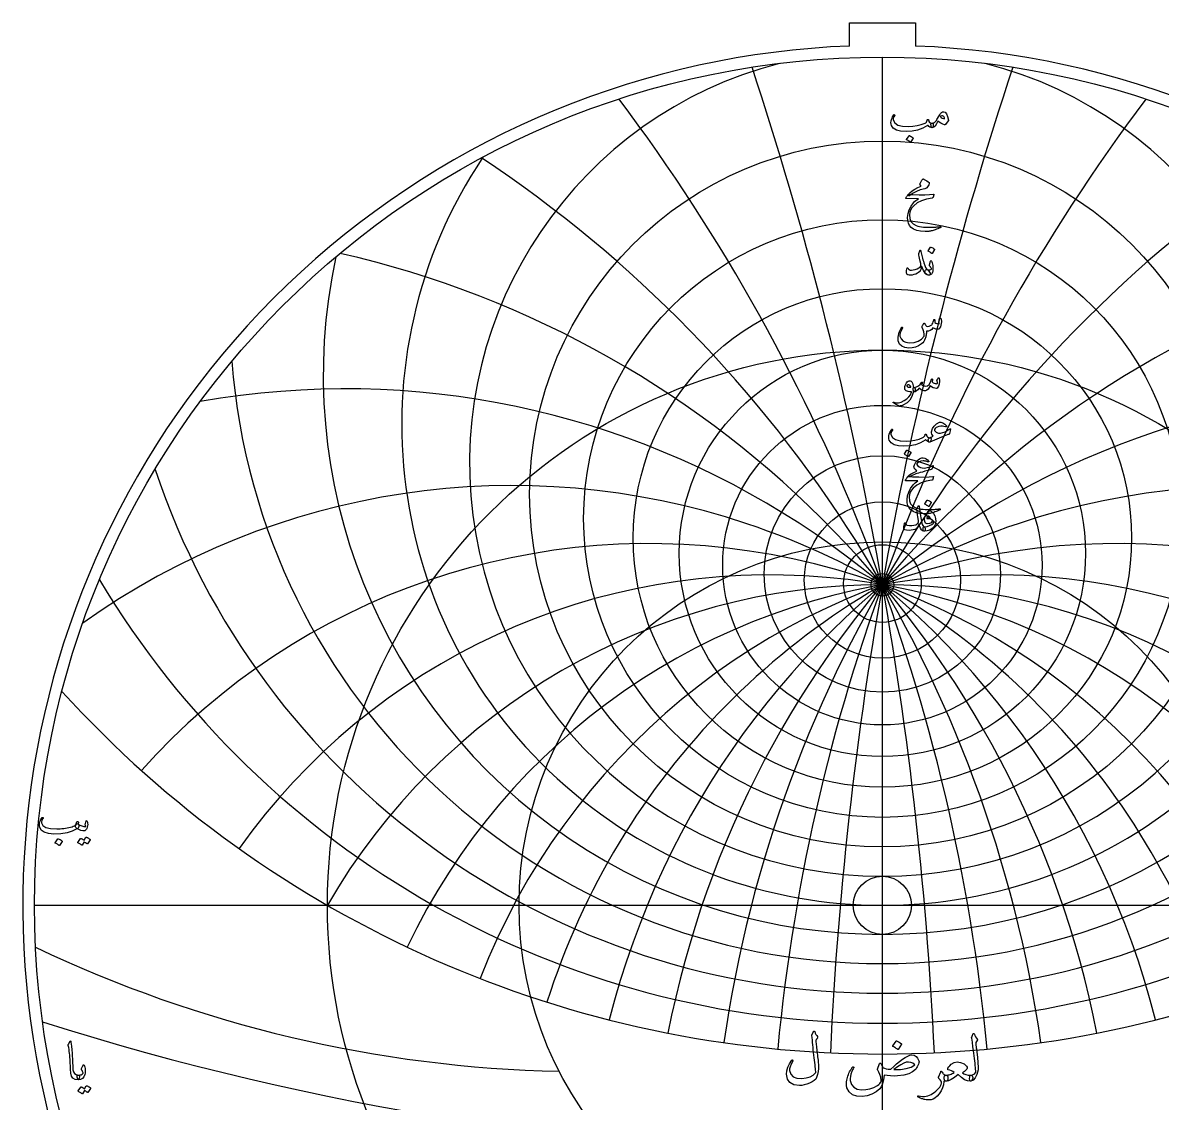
# Model space of a CAD drawing. Header units: millimetres. Extents: x -54 to 54, y -54 to 55.
# Drawn here: x -53.8 to 17.5, y -12.4 to 55.3 of the extents above; entities that cross this region are included whole.
import ezdxf

# ---------------------------------------------------------------- set-up
doc = ezdxf.new("R2010")
doc.units = ezdxf.units.MM
for name, color, linetype in [('CUT_INNER', 6, 'Continuous'), ('CUT_OUTER', 1, 'Continuous'), ('ENGRAVE', 7, 'Continuous'), ('ENGRAVE_FINE', 8, 'Continuous'), ('TEXT', 5, 'Continuous')]:
    doc.layers.add(name, color=color, linetype=linetype)

msp = doc.modelspace()

# ---------------------------------------------------------------- linework, layer by layer
at = {"layer": 'CUT_INNER'}
msp.add_circle((0, 0), 1.82, dxfattribs=at)
at = {"layer": 'CUT_OUTER'}
for points in [[(-2.065, 55.251), (2.065, 55.251), (2.065, 53.7952)], [(-2.065, 53.7952), (-2.065, 55.251)]]:
    msp.add_lwpolyline(points, dxfattribs=at)
for centre, radius, start, end in [((-0.0002, -0.0001), 53.835, 132.538795, 87.801477), ((-0.0008, 0.0013), 53.8334, 92.197449, 132.539354)]:
    msp.add_arc(centre, radius, start, end, dxfattribs=at)
at = {"layer": 'ENGRAVE'}
for points in [[(0, -53.1), (0, 53.1)], [(-53.1, 0), (53.1, 0)]]:
    msp.add_lwpolyline(points, dxfattribs=at)
for centre, radius in [((0, 0), 53.1), ((0, 25.7473), 22.094), ((0, 24.2143), 18.7091), ((0, 22.9958), 15.6076), ((0, 0), 34.7587), ((0, 22.0361), 12.7226), ((0, 21.2953), 10.0015), ((0, 20.7448), 7.4022), ((0, 20.3646), 4.8891), ((0, 0), 22.7527), ((0, 20.1415), 2.4311), ((0, 20.0679), 0.708)]:
    msp.add_circle(centre, radius, dxfattribs=at)
for centre, radius, start, end in [((0, 27.6727), 25.851, 104.436571, 75.563429), ((0, 30.1019), 30.1019, 146.229962, 33.770038), ((0, 33.1981), 35.0197, 167.806282, 12.193718), ((0, 37.208), 40.8613, 184.422486, 355.577514), ((0, 42.5221), 48.0274, 198.487195, 341.512805), ((0, 49.794), 57.1822, 210.960954, 329.039046), ((0, -20.0679), 40.1359, 30, 150), ((0, -20.0679), 40.1359, 30, 150), ((0, 60.2038), 69.5174, 222.338487, 317.661513), ((-18.6363, 69.5518), 79.9558, 244.518396, 268.848651)]:
    msp.add_arc(centre, radius, start, end, dxfattribs=at)
at = {"layer": 'ENGRAVE_FINE'}
for centre, radius, start, end in [((-227.6219, -20.0679), 231.1334, 2.685823, 18.290137), ((-227.6219, -20.0679), 231.1334, 2.685823, 18.290137), ((227.6219, -20.0679), 231.1334, 161.709863, 177.314177), ((227.6219, -20.0679), 231.1334, 161.709863, 177.314177), ((-110.2724, -20.0679), 117.3495, 5.410047, 36.950622), ((-110.2724, -20.0679), 117.3495, 5.410047, 36.950622), ((110.2724, -20.0679), 117.3495, 143.049378, 174.589953), ((110.2724, -20.0679), 117.3495, 143.049378, 174.589953), ((-69.5174, -20.0679), 80.2718, 8.213211, 56.402398), ((-69.5174, -20.0679), 80.2718, 8.213211, 56.402398), ((69.5174, -20.0679), 80.2718, 123.597602, 171.786789), ((69.5174, -20.0679), 80.2718, 123.597602, 171.786789), ((-47.8321, -20.0679), 62.4404, 11.140372, 77.171494), ((-47.8321, -20.0679), 62.4404, 11.140372, 77.171494), ((47.8321, -20.0679), 62.4404, 102.828506, 168.859628), ((47.8321, -20.0679), 62.4404, 102.828506, 168.859628), ((-33.678, -20.0679), 52.3937, 14.244026, 99.935714), ((-33.678, -20.0679), 52.3937, 14.244026, 99.935714), ((33.678, -20.0679), 52.3937, 80.064286, 165.755974), ((33.678, -20.0679), 52.3937, 80.064286, 165.755974), ((-23.1725, -20.0679), 46.3449, 17.587954, 125.482575), ((-23.1725, -20.0679), 46.3449, 17.587954, 125.482575), ((23.1725, -20.0679), 46.3449, 54.517425, 162.412046), ((23.1725, -20.0679), 46.3449, 54.517425, 162.412046), ((-14.6083, -20.0679), 42.7117, 21.252599, 138.119191), ((-14.6083, -20.0679), 42.7117, 21.252599, 138.119191), ((14.6083, -20.0679), 42.7117, 41.880809, 158.747401), ((14.6083, -20.0679), 42.7117, 41.880809, 158.747401), ((-7.077, -20.0679), 40.755, 25.342886, 144.580376), ((-7.077, -20.0679), 40.755, 25.342886, 144.580376), ((7.077, -20.0679), 40.755, 35.419624, 154.657114), ((7.077, -20.0679), 40.755, 35.419624, 154.657114), ((0, 157.6157), 173.0912, 252.309853, 287.690147)]:
    msp.add_arc(centre, radius, start, end, dxfattribs=at)
at = {"layer": 'TEXT'}
for points in [[(0.716, 49.4826), (0.7272, 49.4948), (0.7388, 49.4999), (0.7507, 49.4979), (0.7631, 49.4889), (0.7725, 49.4771), (0.7757, 49.4637), (0.7725, 49.4488), (0.7631, 49.4323), (0.7152, 49.3581), (0.6846, 49.2895), (0.6712, 49.2263), (0.6752, 49.1686), (0.7735, 48.979), (0.9649, 48.8467), (1.2493, 48.7717), (1.6267, 48.754), (1.9068, 48.7746), (2.1755, 48.8176), (2.4328, 48.883), (2.6787, 48.9707), (2.7221, 48.9964), (2.758, 49.0359), (2.7864, 49.0891), (2.8074, 49.156), (2.8145, 49.175), (2.8263, 49.1882), (2.8428, 49.1954), (2.864, 49.1968), (2.8791, 49.1903), (2.8899, 49.1772), (2.8964, 49.1574), (2.8985, 49.1309), (2.9132, 49.0653), (2.9543, 49.0162), (3.0216, 48.9837), (3.1152, 48.9676), (3.149, 48.9601), (3.1717, 48.9409), (3.1835, 48.9099), (3.1843, 48.8671), (3.1729, 48.7874), (3.1576, 48.7305), (3.1384, 48.6963), (3.1152, 48.6849), (3.0463, 48.694), (2.981, 48.7211), (2.9191, 48.7662), (2.8608, 48.8294), (2.8559, 48.8319), (2.8475, 48.8302), (2.8355, 48.8241), (2.82, 48.8137), (2.5272, 48.6488), (2.2076, 48.5311), (1.8614, 48.4604), (1.4885, 48.4369), (1.1439, 48.4604), (0.8761, 48.5311), (0.6854, 48.6488), (0.5715, 48.8137), (0.5456, 48.9057), (0.537, 48.9998), (0.5456, 49.0957), (0.5715, 49.1937), (0.6065, 49.2847), (0.6422, 49.3633), (0.6787, 49.4292), (0.716, 49.4826)], [(3.8438, 49.6836), (3.9421, 49.6486), (4.0235, 49.5501), (4.0881, 49.388), (4.1358, 49.1623), (4.1376, 49.146), (4.1366, 49.1317), (4.1329, 49.1193), (4.1264, 49.1089), (3.9537, 48.8922), (3.9417, 48.8791), (3.9278, 48.871), (3.9119, 48.8681), (3.894, 48.8702), (3.7766, 48.9103), (3.6663, 48.9613), (3.5631, 49.0233), (3.4669, 49.0963), (3.3894, 48.9163), (3.3044, 48.7878), (3.212, 48.7107), (3.1121, 48.6849), (3.1009, 48.6891), (3.0893, 48.7014), (3.0773, 48.722), (3.065, 48.7509), (3.0459, 48.8223), (3.039, 48.8796), (3.0443, 48.9228), (3.0618, 48.9519), (3.072, 48.9587), (3.0838, 48.9636), (3.0971, 48.9666), (3.1121, 48.9676), (3.1835, 48.9797), (3.2534, 49.0131), (3.3217, 49.0677), (3.3884, 49.1434), (3.4177, 49.1874), (3.4614, 49.2596), (3.5197, 49.3601), (3.5925, 49.4889), (3.6494, 49.574), (3.7103, 49.6349), (3.7751, 49.6714), (3.8438, 49.6836)], [(3.6177, 49.3758), (3.6765, 49.3267), (3.7433, 49.2863), (3.8178, 49.2545), (3.9003, 49.2314), (3.8958, 49.2932), (3.8791, 49.3436), (3.8502, 49.3827), (3.8092, 49.4104), (3.7619, 49.4247), (3.7142, 49.4237), (3.6661, 49.4074), (3.6177, 49.3758)], [(1.6675, 48.1794), (1.6714, 48.1833), (1.6769, 48.1856), (1.684, 48.1864), (1.6926, 48.1856), (1.7537, 48.1609), (1.8112, 48.1307), (1.8652, 48.095), (1.9156, 48.0537), (1.9205, 48.0475), (1.9227, 48.0412), (1.9221, 48.0349), (1.9187, 48.0286), (1.7711, 47.79), (1.7656, 47.7843), (1.7586, 47.7829), (1.7499, 47.7858), (1.7397, 47.7931), (1.7309, 47.7994), (1.717, 47.8088), (1.6979, 47.8214), (1.6738, 47.8371), (1.6442, 47.8559), (1.6086, 47.8779), (1.5672, 47.903), (1.5199, 47.9313), (1.5136, 47.936), (1.5105, 47.9407), (1.5105, 47.9454), (1.5136, 47.9501)], [(2.6504, 44.8631), (2.376, 44.7915), (2.1338, 44.699), (1.9238, 44.5858), (1.746, 44.4517), (1.7187, 44.4311), (1.6934, 44.4195), (1.6701, 44.417), (1.6487, 44.4234), (1.6237, 44.4531), (1.6275, 44.4949), (1.6599, 44.5489), (1.7209, 44.615), (1.8652, 44.7347), (2.031, 44.8427), (2.2184, 44.9388), (2.4275, 45.0232), (2.3678, 45.1112), (2.3566, 45.1332), (2.3513, 45.1551), (2.3519, 45.1771), (2.3584, 45.1991), (2.4006, 45.2829), (2.4392, 45.3522), (2.4744, 45.407), (2.506, 45.4472), (2.5262, 45.4662), (2.546, 45.4762), (2.5654, 45.4772), (2.5845, 45.4692), (2.695, 45.4068), (2.7878, 45.3483), (2.863, 45.2937), (2.9205, 45.2431), (2.9317, 45.2268), (2.937, 45.2062), (2.9364, 45.1812), (2.9299, 45.152), (2.9097, 45.1063), (2.8773, 45.0507), (2.8328, 44.9854), (2.776, 44.9102), (2.7611, 44.899), (2.7352, 44.8874), (2.6983, 44.8755), (2.6504, 44.8631)], [(1.9093, 44.4988), (2.3123, 44.4847), (2.6606, 44.4831), (2.9545, 44.4941), (3.1937, 44.5177), (3.2011, 44.5185), (3.2074, 44.518), (3.2128, 44.5162), (3.2173, 44.5129), (3.2205, 44.5085), (3.2224, 44.5031), (3.2229, 44.4968), (3.222, 44.4894), (3.2158, 44.4607), (3.2098, 44.4344), (3.204, 44.4105), (3.1984, 44.3889), (3.193, 44.3697), (3.1878, 44.3528), (3.1828, 44.3383), (3.178, 44.3261), (3.1678, 44.3067), (3.156, 44.2923), (3.1427, 44.2831), (3.1278, 44.279), (2.7651, 44.2132), (2.4495, 44.1102), (2.181, 43.9699), (1.9596, 43.7922), (1.8477, 43.6645), (1.7664, 43.5292), (1.7158, 43.3865), (1.6958, 43.2364), (1.715, 43.0007), (1.7916, 42.8085), (1.9254, 42.66), (2.1166, 42.555), (2.2157, 42.5232), (2.3246, 42.4969), (2.4434, 42.4761), (2.5719, 42.4607), (2.7101, 42.4507), (2.8577, 42.4458), (3.0147, 42.446), (3.1811, 42.4513), (3.2403, 42.4547), (3.2985, 42.4584), (3.3557, 42.4625), (3.412, 42.467), (3.4668, 42.4719), (3.5199, 42.4772), (3.5712, 42.4829), (3.6208, 42.489), (3.6359, 42.4898), (3.6467, 42.4859), (3.6532, 42.4772), (3.6553, 42.4639), (3.6542, 42.4484), (3.6506, 42.4364), (3.6447, 42.428), (3.6365, 42.4231), (3.5478, 42.3856), (3.4638, 42.3516), (3.3845, 42.3212), (3.3099, 42.2943), (3.2402, 42.2708), (3.1757, 42.2503), (3.1162, 42.2331), (3.0618, 42.2189), (3.0107, 42.2085), (2.9609, 42.1993), (2.9126, 42.1913), (2.8655, 42.1844), (2.8197, 42.1791), (2.7749, 42.1758), (2.731, 42.1744), (2.6881, 42.175), (2.3953, 42.1977), (2.1511, 42.2472), (1.9556, 42.3234), (1.8088, 42.4262), (1.7011, 42.5548), (1.6259, 42.7049), (1.5833, 42.8766), (1.5733, 43.07), (1.6041, 43.3098), (1.6777, 43.5426), (1.7941, 43.7683), (1.9533, 43.9869), (2.0155, 44.0531), (2.086, 44.1165), (2.1647, 44.1771), (2.2516, 44.235), (1.4917, 44.2413), (1.4734, 44.2492), (1.4657, 44.2633), (1.4687, 44.2837), (1.4822, 44.3104), (1.5077, 44.3493), (1.5309, 44.3842), (1.5517, 44.4152), (1.5702, 44.4423), (1.5863, 44.4652), (1.6, 44.4839), (1.6114, 44.4982), (1.6204, 44.5082), (1.6408, 44.51), (1.6958, 44.509), (1.7853, 44.5053), (1.9093, 44.4988)], [(2.4071, 40.9357), (2.4251, 40.8533), (2.4447, 40.7696), (2.4659, 40.6845), (2.4887, 40.5981), (2.513, 40.5098), (2.539, 40.4195), (2.5664, 40.3269), (2.5955, 40.2322), (2.6542, 40.0619), (2.7077, 39.9339), (2.7562, 39.8483), (2.7996, 39.8051), (2.8375, 39.7794), (2.8758, 39.7431), (2.9144, 39.6962), (2.9535, 39.6387), (2.9904, 39.5675), (3.0006, 39.5139), (2.9841, 39.478), (2.9409, 39.4597), (2.8014, 39.4738), (2.6779, 39.5665), (2.5706, 39.7376), (2.4793, 39.9873), (2.4773, 39.9914), (2.4746, 39.9943), (2.471, 39.9961), (2.4667, 39.9967), (2.4636, 39.9961), (2.4604, 39.9943), (2.4573, 39.9914), (2.4542, 39.9873), (2.4453, 39.9468), (2.4345, 39.9041), (2.4218, 39.8589), (2.4071, 39.8114), (2.391, 39.7665), (2.3741, 39.729), (2.3564, 39.699), (2.338, 39.6764), (2.2716, 39.6185), (2.1888, 39.5673), (2.0895, 39.5227), (1.9737, 39.4848), (1.8559, 39.4568), (1.7539, 39.4448), (1.6675, 39.4489), (1.5969, 39.4691), (1.5364, 39.5198), (1.5089, 39.6089), (1.5144, 39.7364), (1.5529, 39.9025), (1.5566, 39.908), (1.5615, 39.9119), (1.5676, 39.9143), (1.5749, 39.9151), (1.5835, 39.9141), (1.5906, 39.9111), (1.5961, 39.9062), (1.6, 39.8994), (1.6149, 39.8646), (1.6314, 39.8358), (1.6495, 39.8128), (1.6691, 39.7957), (1.7303, 39.773), (1.8135, 39.7675), (1.9187, 39.7792), (2.0459, 39.8083), (2.1815, 39.8519), (2.2869, 39.9009), (2.3621, 39.9555), (2.4071, 40.0155), (2.4145, 40.0764), (2.4023, 40.1804), (2.3706, 40.3276), (2.3191, 40.518), (2.2944, 40.6183), (2.2799, 40.6993), (2.2756, 40.7612), (2.2814, 40.8038), (2.3411, 40.9733), (2.3476, 40.9912), (2.3545, 41.004), (2.3617, 41.0116), (2.3694, 41.0142), (2.3788, 41.0093), (2.3882, 40.9945), (2.3976, 40.97), (2.4071, 40.9357)], [(3.0131, 41.2057), (3.0171, 41.2097), (3.0226, 41.212), (3.0296, 41.2128), (3.0383, 41.212), (3.0993, 41.1873), (3.1568, 41.1571), (3.2108, 41.1213), (3.2612, 41.0801), (3.2661, 41.0738), (3.2683, 41.0676), (3.2677, 41.0613), (3.2644, 41.055), (3.1168, 40.8163), (3.1113, 40.8106), (3.1042, 40.8093), (3.0956, 40.8122), (3.0854, 40.8195), (3.0765, 40.8257), (3.0626, 40.8352), (3.0436, 40.8477), (3.0194, 40.8634), (2.9898, 40.8823), (2.9543, 40.9043), (2.9128, 40.9294), (2.8655, 40.9576), (2.8593, 40.9624), (2.8561, 40.9671), (2.8561, 40.9718), (2.8593, 40.9765)], [(3.0414, 39.9213), (3.023, 39.9521), (3.0053, 39.9786), (2.9884, 40.0008), (2.9723, 40.0187), (2.9607, 40.034), (2.9543, 40.0517), (2.9529, 40.0717), (2.9566, 40.0941), (3.0226, 40.3327), (3.0318, 40.3535), (3.0438, 40.3594), (3.0585, 40.3504), (3.0759, 40.3264), (3.1022, 40.2756), (3.1246, 40.2142), (3.1431, 40.1421), (3.1576, 40.0595), (3.166, 39.9802), (3.1694, 39.9025), (3.1676, 39.8263), (3.1607, 39.7518), (3.1495, 39.6868), (3.1348, 39.6301), (3.1166, 39.5816), (3.0948, 39.5414), (3.0679, 39.5115), (3.0312, 39.488), (2.9847, 39.4707), (2.9284, 39.4597), (2.8706, 39.4575), (2.8169, 39.4668), (2.767, 39.4874), (2.7211, 39.5194), (2.6856, 39.56), (2.6669, 39.6065), (2.6652, 39.6589), (2.6803, 39.7172), (2.7044, 39.7649), (2.7329, 39.7949), (2.7656, 39.8073), (2.8027, 39.802), (2.8883, 39.7814), (2.9629, 39.7792), (3.0265, 39.7955), (3.0791, 39.8303), (3.0803, 39.8395), (3.0744, 39.8577), (3.0614, 39.885), (3.0414, 39.9213)], [(3.5831, 36.7423), (3.5886, 36.7561), (3.5957, 36.7659), (3.6043, 36.7718), (3.6145, 36.7737), (3.6277, 36.7722), (3.6388, 36.7675), (3.6481, 36.7596), (3.6553, 36.7486), (3.6732, 36.7094), (3.686, 36.6607), (3.6936, 36.6026), (3.6962, 36.5351), (3.6893, 36.4248), (3.6687, 36.32), (3.6343, 36.2206), (3.5862, 36.1268), (3.5698, 36.1043), (3.5517, 36.0868), (3.5321, 36.0744), (3.5109, 36.0672), (3.4341, 36.0623), (3.3515, 36.0758), (3.263, 36.1078), (3.1686, 36.1582), (3.0891, 36.0493), (2.9951, 35.9769), (2.8865, 35.941), (2.7635, 35.9416), (2.7595, 35.8753), (2.7537, 35.8116), (2.7461, 35.7505), (2.7368, 35.6919), (2.7257, 35.6355), (2.7128, 35.5808), (2.6982, 35.5279), (2.6818, 35.4768), (2.6438, 35.3845), (2.5923, 35.2994), (2.5276, 35.2212), (2.4495, 35.1502), (2.2667, 35.0285), (2.0734, 34.9429), (1.8695, 34.8935), (1.6549, 34.8801), (1.4133, 34.9129), (1.2224, 34.9987), (1.082, 35.1374), (0.9923, 35.3292), (0.9802, 35.3983), (0.9782, 35.4799), (0.9865, 35.5741), (1.0049, 35.6809), (1.0345, 35.7979), (1.0763, 35.9196), (1.1303, 36.046), (1.1965, 36.1771), (1.2018, 36.1853), (1.2082, 36.1912), (1.2159, 36.1947), (1.2247, 36.1959), (1.2336, 36.1951), (1.2412, 36.1928), (1.2477, 36.1889), (1.253, 36.1834), (1.2565, 36.1753), (1.2577, 36.1669), (1.2565, 36.158), (1.253, 36.1488), (1.169, 35.9743), (1.1148, 35.8309), (1.0905, 35.7184), (1.096, 35.6369), (1.1753, 35.4574), (1.3001, 35.3268), (1.4705, 35.2454), (1.6864, 35.213), (1.9882, 35.2322), (2.2438, 35.3088), (2.453, 35.4426), (2.6159, 35.6338), (2.6153, 35.7598), (2.5947, 35.8929), (2.5541, 36.033), (2.4934, 36.1802), (2.4858, 36.1951), (2.4816, 36.2085), (2.4811, 36.2203), (2.484, 36.2305), (2.5009, 36.2655), (2.517, 36.2984), (2.5323, 36.3291), (2.5468, 36.3576), (2.5605, 36.3837), (2.5735, 36.4067), (2.5857, 36.4268), (2.597, 36.444), (2.6035, 36.4513), (2.6104, 36.4542), (2.6177, 36.4528), (2.6253, 36.4471), (2.6292, 36.4428), (2.6347, 36.4362), (2.6418, 36.4271), (2.6504, 36.4157), (2.6602, 36.402), (2.6708, 36.3859), (2.6822, 36.3675), (2.6944, 36.3467), (2.7191, 36.3066), (2.7399, 36.2776), (2.7568, 36.2595), (2.7698, 36.2524), (2.8514, 36.2456), (2.9331, 36.2595), (3.0147, 36.2942), (3.0964, 36.3498), (3.126, 36.3867), (3.1552, 36.4471), (3.1841, 36.5311), (3.2125, 36.6387), (3.2153, 36.6489), (3.2204, 36.6575), (3.2279, 36.6646), (3.2377, 36.6701), (3.2469, 36.6736), (3.2557, 36.6748), (3.2642, 36.6736), (3.2722, 36.6701), (3.2842, 36.6505), (3.2887, 36.6136), (3.2858, 36.5594), (3.2754, 36.488), (3.3388, 36.4491), (3.4065, 36.4236), (3.4785, 36.4114), (3.5548, 36.4126), (3.5539, 36.4356), (3.5509, 36.4542), (3.546, 36.4685), (3.5391, 36.4785), (3.5313, 36.488), (3.5266, 36.4974), (3.525, 36.5068), (3.5266, 36.5162)], [(1.9234, 32.106), (1.8498, 31.8475), (1.7264, 31.6311), (1.5531, 31.4566), (1.3299, 31.3241), (1.2987, 31.3106), (1.2679, 31.2986), (1.2375, 31.2879), (1.2075, 31.2786), (1.178, 31.2708), (1.1494, 31.2648), (1.1215, 31.2606), (1.0944, 31.2581), (1.0269, 31.2678), (0.9374, 31.3029), (0.8259, 31.3635), (0.6924, 31.4497), (0.6781, 31.4621), (0.6697, 31.474), (0.6671, 31.4856), (0.6705, 31.4968), (0.6779, 31.5054), (0.6877, 31.5094), (0.6999, 31.5086), (0.7144, 31.5031), (0.8532, 31.4581), (1.0088, 31.4583), (1.1814, 31.5037), (1.3708, 31.5942), (1.5254, 31.6992), (1.6534, 31.8226), (1.7547, 31.9645), (1.8292, 32.1249), (1.8286, 32.1306), (1.8269, 32.1351), (1.8239, 32.1384), (1.8198, 32.1406), (1.7117, 32.1469), (1.6196, 32.1594), (1.5437, 32.1783), (1.4838, 32.2034), (1.4375, 32.2422), (1.4084, 32.296), (1.3967, 32.3647), (1.4022, 32.4483), (1.4039, 32.4594), (1.4061, 32.4707), (1.4086, 32.4822), (1.4116, 32.4939), (1.4149, 32.5059), (1.4186, 32.5186), (1.4228, 32.5318), (1.4273, 32.5457), (1.4642, 32.6354), (1.5089, 32.7098), (1.5615, 32.7688), (1.622, 32.8126), (1.6838, 32.8365), (1.7405, 32.8362), (1.7921, 32.8114), (1.8387, 32.7624), (1.8793, 32.6941), (1.9101, 32.6148), (1.9311, 32.5245), (1.9423, 32.4232), (1.9485, 32.4233), (1.9545, 32.4236), (1.9602, 32.4241), (1.9658, 32.4248), (1.9714, 32.4255), (1.9772, 32.4259), (1.9832, 32.4262), (1.9894, 32.4263), (2.0106, 32.4218), (2.0271, 32.4083), (2.0389, 32.3857), (2.0459, 32.3541), (2.0489, 32.3194), (2.0483, 32.2842), (2.0442, 32.2487), (2.0365, 32.2128), (2.0265, 32.1812), (2.0153, 32.1586), (2.0029, 32.1451), (1.9894, 32.1406), (1.9297, 32.1406), (1.9293, 32.1349), (1.9282, 32.1272), (1.9262, 32.1176), (1.9234, 32.106)], [(3.5093, 33.0356), (3.5162, 33.0403), (3.5242, 33.0387), (3.5335, 33.0309), (3.5439, 33.0167), (3.555, 32.9928), (3.5635, 32.9586), (3.5692, 32.9143), (3.5721, 32.8597), (3.5731, 32.7977), (3.5698, 32.7372), (3.5621, 32.6784), (3.5501, 32.621), (3.5152, 32.5096), (3.4763, 32.4295), (3.4336, 32.3808), (3.3868, 32.3635), (3.2763, 32.37), (3.1741, 32.3989), (3.0801, 32.4501), (2.9943, 32.5237), (2.9354, 32.4077), (2.8655, 32.3172), (2.7847, 32.2522), (2.6928, 32.2128), (2.5965, 32.2042), (2.4989, 32.2285), (2.4002, 32.2858), (2.3003, 32.3761), (2.2194, 32.2731), (2.1401, 32.1995), (2.0624, 32.1553), (1.9863, 32.1406), (1.9709, 32.1492), (1.9564, 32.1751), (1.9427, 32.2183), (1.9297, 32.2787), (1.925, 32.3384), (1.9329, 32.3824), (1.9533, 32.4106), (1.9863, 32.4232), (2.1311, 32.456), (2.2579, 32.5198), (2.3666, 32.6146), (2.4573, 32.7404), (2.4622, 32.7472), (2.4675, 32.7521), (2.4732, 32.7551), (2.4793, 32.7561), (2.4867, 32.7553), (2.4934, 32.7529), (2.4993, 32.749), (2.5044, 32.7435), (2.5074, 32.7266), (2.5005, 32.698), (2.4838, 32.6575), (2.4573, 32.6053), (2.492, 32.5651), (2.546, 32.5355), (2.6192, 32.5164), (2.7117, 32.508), (2.8269, 32.5321), (2.9276, 32.6108), (3.0137, 32.7441), (3.0854, 32.9319), (3.0889, 32.9416), (3.0932, 32.9484), (3.0983, 32.9525), (3.1042, 32.9539), (3.113, 32.9531), (3.1207, 32.9508), (3.1272, 32.9468), (3.1325, 32.9414), (3.1364, 32.9335), (3.1388, 32.9257), (3.1395, 32.9178), (3.1388, 32.91), (3.1073, 32.7781), (3.1441, 32.7455), (3.1882, 32.7168), (3.2398, 32.6921), (3.2989, 32.6713), (3.3564, 32.6577), (3.4002, 32.6548), (3.4302, 32.6625), (3.4465, 32.6807), (3.4518, 32.7086), (3.4489, 32.7482), (3.4377, 32.7996), (3.4182, 32.8628), (3.4216, 32.8807), (3.4379, 32.9154), (3.4671, 32.9671), (3.5093, 33.0356)], [(1.7727, 32.4577), (1.7397, 32.5153), (1.7036, 32.5559), (1.6644, 32.5796), (1.622, 32.5865), (1.5967, 32.5798), (1.5741, 32.5692), (1.5543, 32.5547), (1.5372, 32.5363), (1.5317, 32.5264), (1.5309, 32.5158), (1.5348, 32.5045), (1.5435, 32.4923), (1.5759, 32.4638), (1.6228, 32.4444), (1.6842, 32.434), (1.7602, 32.4326), (1.768, 32.4342), (1.7727, 32.4389), (1.7743, 32.4468), (1.7727, 32.4577)], [(4.274, 29.779), (4.2112, 29.5277), (4.2041, 29.5156), (4.1923, 29.5042), (4.1758, 29.4936), (4.1546, 29.4838), (4.1076, 29.4672), (4.0577, 29.4488), (4.0048, 29.4287), (3.949, 29.4068), (3.8902, 29.3834), (3.8284, 29.3585), (3.7638, 29.3323), (3.6962, 29.3048), (2.9739, 28.9907), (2.9409, 28.998), (2.9142, 29.0198), (2.8938, 29.0561), (2.8797, 29.1069), (2.8773, 29.1609), (2.8922, 29.2066), (2.9244, 29.2441), (2.9739, 29.2734), (2.9801, 29.2762), (2.9923, 29.2816), (3.0107, 29.2896), (3.0351, 29.3001), (3.0654, 29.3129), (3.1015, 29.3279), (3.1432, 29.3451), (3.1906, 29.3644), (3.1295, 29.427), (3.0909, 29.4955), (3.0746, 29.5699), (3.0807, 29.6502), (3.1411, 29.8412), (3.244, 30.0027), (3.3892, 30.1348), (3.5768, 30.2374), (3.6178, 30.2471), (3.6655, 30.2445), (3.7199, 30.2298), (3.7809, 30.2029), (3.8443, 30.1662), (3.9026, 30.1252), (3.9558, 30.0798), (4.0039, 30.0302), (4.0175, 30.0119), (4.0235, 29.9949), (4.0222, 29.979), (4.0133, 29.9642), (4, 29.9529), (3.9851, 29.947), (3.9686, 29.9466), (3.9505, 29.9517), (3.8565, 29.9813), (3.7566, 29.9949), (3.6508, 29.9923), (3.5391, 29.9737), (3.4381, 29.9434), (3.3578, 29.903), (3.2983, 29.8524), (3.2597, 29.7915), (3.2557, 29.7644), (3.2659, 29.7334), (3.2903, 29.6985), (3.3287, 29.6596), (3.3727, 29.6243), (3.4167, 29.5968), (3.4606, 29.5772), (3.5046, 29.5654), (3.6363, 29.5621), (3.777, 29.5898), (3.9268, 29.6484), (4.0856, 29.7381), (4.1026, 29.7489), (4.1193, 29.7593), (4.1356, 29.7693), (4.1515, 29.779), (4.1668, 29.788), (4.1813, 29.7962), (4.1951, 29.8037), (4.208, 29.8104), (4.2439, 29.8272), (4.2669, 29.8276), (4.2769, 29.8115), (4.274, 29.779)], [(0.5778, 29.7884), (0.589, 29.8005), (0.6006, 29.8057), (0.6126, 29.8037), (0.6249, 29.7947), (0.6343, 29.7829), (0.6375, 29.7695), (0.6343, 29.7546), (0.6249, 29.7381), (0.577, 29.6639), (0.5464, 29.5953), (0.5331, 29.5321), (0.537, 29.4743), (0.6353, 29.2848), (0.8267, 29.1525), (1.1111, 29.0775), (1.4885, 29.0598), (1.7686, 29.0804), (2.0373, 29.1234), (2.2946, 29.1888), (2.5405, 29.2765), (2.5839, 29.3022), (2.6198, 29.3417), (2.6483, 29.3949), (2.6693, 29.4618), (2.6763, 29.4808), (2.6881, 29.494), (2.7046, 29.5012), (2.7258, 29.5026), (2.7409, 29.4961), (2.7517, 29.483), (2.7582, 29.4632), (2.7603, 29.4367), (2.7751, 29.3711), (2.8161, 29.322), (2.8834, 29.2895), (2.977, 29.2734), (3.0108, 29.2659), (3.0336, 29.2467), (3.0453, 29.2157), (3.0461, 29.1729), (3.0347, 29.0932), (3.0194, 29.0363), (3.0002, 29.0021), (2.977, 28.9907), (2.9081, 28.9998), (2.8428, 29.0269), (2.781, 29.072), (2.7227, 29.1352), (2.7178, 29.1377), (2.7093, 29.136), (2.6973, 29.1299), (2.6818, 29.1195), (2.389, 28.9546), (2.0695, 28.8369), (1.7233, 28.7662), (1.3503, 28.7427), (1.0057, 28.7662), (0.738, 28.8369), (0.5472, 28.9546), (0.4334, 29.1195), (0.4075, 29.2115), (0.3988, 29.3056), (0.4075, 29.4015), (0.4334, 29.4995), (0.4683, 29.5905), (0.504, 29.669), (0.5405, 29.735), (0.5778, 29.7884)], [(1.5293, 28.4851), (1.5333, 28.4891), (1.5388, 28.4914), (1.5458, 28.4922), (1.5545, 28.4914), (1.6155, 28.4667), (1.673, 28.4365), (1.727, 28.4008), (1.7774, 28.3595), (1.7823, 28.3533), (1.7845, 28.347), (1.7839, 28.3407), (1.7806, 28.3344), (1.633, 28.0957), (1.6275, 28.0901), (1.6204, 28.0887), (1.6118, 28.0916), (1.6016, 28.0989), (1.5927, 28.1052), (1.5788, 28.1146), (1.5598, 28.1271), (1.5356, 28.1429), (1.506, 28.1617), (1.4705, 28.1837), (1.429, 28.2088), (1.3817, 28.2371), (1.3755, 28.2418), (1.3723, 28.2465), (1.3723, 28.2512), (1.3755, 28.2559)], [(3.1859, 27.5168), (3.1884, 27.4946), (3.1741, 27.4532), (3.1429, 27.3926), (3.0948, 27.3127), (3.0846, 27.2997), (3.0728, 27.2891), (3.0595, 27.2809), (3.0445, 27.275), (2.8436, 27.2196), (2.6646, 27.1698), (2.5075, 27.1254), (2.3725, 27.0866), (2.2595, 27.0534), (2.1684, 27.0261), (2.0993, 27.0047), (2.0522, 26.9892), (1.6722, 26.8196), (1.6455, 26.8177), (1.6251, 26.8212), (1.611, 26.8302), (1.6031, 26.8448), (1.6029, 26.8501), (1.6055, 26.8565), (1.6108, 26.8642), (1.6188, 26.873), (1.6962, 26.9457), (1.812, 27.0222), (1.9662, 27.1027), (2.159, 27.1871), (2.1066, 27.2318), (2.0624, 27.275), (2.0265, 27.3166), (1.9988, 27.3566), (1.9817, 27.4004), (1.9776, 27.4532), (1.9865, 27.515), (2.0082, 27.5859), (2.0436, 27.6597), (2.093, 27.7335), (2.1566, 27.8073), (2.2343, 27.8811), (2.3189, 27.9449), (2.4, 27.9886), (2.4775, 28.0124), (2.5515, 28.0161), (2.6518, 27.9959), (2.7423, 27.9541), (2.823, 27.8907), (2.8938, 27.8057), (2.9001, 27.7951), (2.9032, 27.7853), (2.9032, 27.7763), (2.9001, 27.768), (2.8932, 27.7604), (2.8852, 27.7562), (2.8759, 27.7557), (2.8655, 27.7586), (2.8193, 27.7733), (2.7749, 27.7861), (2.7322, 27.7969), (2.6913, 27.8057), (2.6523, 27.8124), (2.6155, 27.8167), (2.5809, 27.8187), (2.5484, 27.8183), (2.4131, 27.8024), (2.2995, 27.7641), (2.2075, 27.7035), (2.137, 27.6204), (2.212, 27.5217), (2.2956, 27.4485), (2.3878, 27.4008), (2.4887, 27.3786), (2.6389, 27.3771), (2.8004, 27.4006), (2.9733, 27.4493), (3.1576, 27.5231), (3.1652, 27.525), (3.1725, 27.5246), (3.1794, 27.5219), (3.1859, 27.5168)], [(1.8826, 26.8291), (2.2856, 26.8149), (2.6339, 26.8134), (2.9278, 26.8244), (3.167, 26.8479), (3.1744, 26.8488), (3.1808, 26.8483), (3.1862, 26.8464), (3.1906, 26.8432), (3.1938, 26.8388), (3.1957, 26.8334), (3.1962, 26.827), (3.1953, 26.8196), (3.1891, 26.791), (3.1831, 26.7647), (3.1773, 26.7407), (3.1717, 26.7192), (3.1663, 26.6999), (3.1611, 26.683), (3.1561, 26.6685), (3.1513, 26.6563), (3.1411, 26.6369), (3.1293, 26.6226), (3.116, 26.6134), (3.1011, 26.6092), (2.7384, 26.5435), (2.4228, 26.4405), (2.1543, 26.3001), (1.9329, 26.1225), (1.821, 25.9947), (1.7397, 25.8595), (1.6891, 25.7168), (1.6691, 25.5667), (1.6883, 25.3309), (1.7649, 25.1388), (1.8987, 24.9902), (2.0899, 24.8852), (2.189, 24.8534), (2.2979, 24.8271), (2.4167, 24.8063), (2.5452, 24.791), (2.6834, 24.781), (2.831, 24.7761), (2.988, 24.7763), (3.1545, 24.7816), (3.2136, 24.7849), (3.2718, 24.7886), (3.329, 24.7928), (3.3853, 24.7973), (3.4401, 24.8022), (3.4932, 24.8075), (3.5445, 24.8132), (3.5941, 24.8193), (3.6092, 24.82), (3.62, 24.8161), (3.6265, 24.8075), (3.6286, 24.7941), (3.6275, 24.7786), (3.6239, 24.7667), (3.618, 24.7582), (3.6098, 24.7533), (3.5211, 24.7158), (3.4371, 24.6819), (3.3578, 24.6514), (3.2832, 24.6246), (3.2135, 24.601), (3.149, 24.5806), (3.0895, 24.5633), (3.0351, 24.5492), (2.984, 24.5388), (2.9342, 24.5296), (2.8859, 24.5215), (2.8389, 24.5146), (2.793, 24.5094), (2.7482, 24.506), (2.7043, 24.5046), (2.6614, 24.5052), (2.3686, 24.528), (2.1244, 24.5775), (1.9289, 24.6536), (1.7821, 24.7565), (1.6744, 24.885), (1.5992, 25.0352), (1.5566, 25.2069), (1.5466, 25.4002), (1.5774, 25.6401), (1.651, 25.8728), (1.7674, 26.0985), (1.9266, 26.3172), (1.9888, 26.3833), (2.0593, 26.4467), (2.138, 26.5074), (2.2249, 26.5653), (1.465, 26.5716), (1.4467, 26.5794), (1.4391, 26.5935), (1.442, 26.614), (1.4555, 26.6406), (1.4811, 26.6795), (1.5042, 26.7144), (1.525, 26.7455), (1.5435, 26.7725), (1.5596, 26.7955), (1.5733, 26.8142), (1.5847, 26.8285), (1.5937, 26.8385), (1.6141, 26.8403), (1.6691, 26.8393), (1.7586, 26.8355), (1.8826, 26.8291)], [(2.6127, 23.6989), (2.6355, 23.6879), (2.6536, 23.6706), (2.6669, 23.6471), (2.6756, 23.6172), (2.6812, 23.5803), (2.6826, 23.545), (2.6797, 23.5113), (2.6724, 23.4791), (2.6616, 23.4516), (2.6481, 23.432), (2.6318, 23.4202), (2.6127, 23.4163), (2.5187, 23.4424), (2.4408, 23.5081), (2.379, 23.6135), (2.3333, 23.7586), (2.3274, 23.7836), (2.3223, 23.8053), (2.318, 23.8236), (2.3144, 23.8386), (2.3117, 23.8503), (2.3097, 23.8587), (2.3085, 23.8637), (2.3081, 23.8653), (2.3034, 23.8746), (2.2987, 23.8771), (2.294, 23.873), (2.2893, 23.8622), (2.2359, 23.7417), (2.1762, 23.6471), (2.1103, 23.5784), (2.0381, 23.5356), (1.9333, 23.5026), (1.8104, 23.4822), (1.6695, 23.4744), (1.5105, 23.4791), (1.4043, 23.5118), (1.3464, 23.5913), (1.3368, 23.7175), (1.3755, 23.8905), (1.3843, 23.9113), (1.3951, 23.9266), (1.4078, 23.9364), (1.4226, 23.9407), (1.4371, 23.9393), (1.4493, 23.9321), (1.4591, 23.9189), (1.4665, 23.8999), (1.4824, 23.8592), (1.5019, 23.8284), (1.5248, 23.8074), (1.5513, 23.7962), (1.6999, 23.7735), (1.841, 23.7711), (1.9747, 23.7892), (2.1009, 23.8276), (2.1556, 23.8563), (2.2006, 23.8952), (2.2357, 23.9442), (2.261, 24.0035), (2.2595, 24.0316), (2.2516, 24.0969), (2.2375, 24.1996), (2.2171, 24.3395), (2.2067, 24.4144), (2.1974, 24.482), (2.1894, 24.5424), (2.1825, 24.5955), (2.1766, 24.6409), (2.1715, 24.6783), (2.1672, 24.7076), (2.1637, 24.7289), (2.1607, 24.7615), (2.1613, 24.7902), (2.1654, 24.8149), (2.1731, 24.8357), (2.1853, 24.8615), (2.1967, 24.8855), (2.2073, 24.9078), (2.2171, 24.9283), (2.2259, 24.9471), (2.2336, 24.964), (2.24, 24.9793), (2.2453, 24.9927), (2.2508, 25.0035), (2.2579, 25.0108), (2.2665, 25.0145), (2.2767, 25.0147), (2.2879, 25.0104), (2.2964, 25.0037), (2.3021, 24.9947), (2.305, 24.9833), (2.3241, 24.8226), (2.3439, 24.6704), (2.3642, 24.5267), (2.3851, 24.3913), (2.4064, 24.2644), (2.4279, 24.146), (2.4495, 24.036), (2.4714, 23.9344), (2.4979, 23.8396), (2.5303, 23.7688), (2.5686, 23.7219), (2.6127, 23.6989)], [(2.8074, 25.3633), (2.8114, 25.3672), (2.8169, 25.3695), (2.8239, 25.3703), (2.8326, 25.3695), (2.8936, 25.3448), (2.9511, 25.3146), (3.0051, 25.2789), (3.0555, 25.2376), (3.0604, 25.2314), (3.0626, 25.2251), (3.062, 25.2188), (3.0587, 25.2125), (2.9111, 24.9739), (2.9056, 24.9682), (2.8985, 24.9668), (2.8899, 24.9697), (2.8797, 24.977), (2.8708, 24.9833), (2.8569, 24.9927), (2.8379, 25.0053), (2.8137, 25.021), (2.7841, 25.0398), (2.7486, 25.0618), (2.7072, 25.0869), (2.6599, 25.1152), (2.6536, 25.1199), (2.6504, 25.1246), (2.6504, 25.1293), (2.6536, 25.134)], [(2.9739, 24.7007), (2.9955, 24.6975), (3.0194, 24.6881), (3.0457, 24.6724), (3.0744, 24.6504), (3.197, 24.5197), (3.2824, 24.3725), (3.3305, 24.2088), (3.3413, 24.0286), (3.3317, 23.9348), (3.3123, 23.8512), (3.283, 23.7778), (3.244, 23.7146), (3.1174, 23.5841), (2.97, 23.4908), (2.8018, 23.4349), (2.6127, 23.4163), (2.5937, 23.4208), (2.5774, 23.4343), (2.5639, 23.4569), (2.5531, 23.4885), (2.5491, 23.506), (2.5464, 23.5238), (2.5451, 23.5421), (2.5452, 23.5607), (2.5463, 23.5792), (2.548, 23.5968), (2.5502, 23.6137), (2.5531, 23.6298), (2.5615, 23.6577), (2.5743, 23.6785), (2.5914, 23.6922), (2.6127, 23.6989), (2.7968, 23.7236), (2.9566, 23.7695), (3.092, 23.8367), (3.2031, 23.925), (3.1978, 23.9692), (3.1914, 24.0043), (3.1837, 24.0304), (3.1749, 24.0475), (3.1643, 24.0622), (3.1545, 24.0718), (3.1454, 24.0763), (3.1372, 24.0757), (3.1315, 24.0738), (3.127, 24.071), (3.1236, 24.0675), (3.1215, 24.0632), (3.0913, 24.0011), (3.054, 23.9533), (3.0096, 23.9195), (2.9582, 23.8999), (2.8088, 23.8883), (2.7062, 23.9289), (2.6502, 24.0218), (2.641, 24.1668), (2.6536, 24.25), (2.6787, 24.3364), (2.7164, 24.4259), (2.7666, 24.5185), (2.8196, 24.5982), (2.8718, 24.6551), (2.9232, 24.6893), (2.9739, 24.7007)], [(2.8703, 24.3615), (2.839, 24.3527), (2.8145, 24.3293), (2.7967, 24.2914), (2.7855, 24.239), (2.7857, 24.2308), (2.7863, 24.2249), (2.7872, 24.2214), (2.7886, 24.2202), (2.8202, 24.2125), (2.8522, 24.2084), (2.8846, 24.2078), (2.9174, 24.2108), (2.9462, 24.2168), (2.97, 24.2257), (2.9886, 24.2373), (3.0021, 24.2516), (2.9668, 24.302), (2.9331, 24.3372), (2.9009, 24.357), (2.8703, 24.3615)], [(-50.3765, 5.0931), (-50.3733, 5.0914), (-50.3703, 5.0897), (-50.3674, 5.0881), (-50.3648, 5.0864), (-50.3622, 5.0845), (-50.3594, 5.0822), (-50.3563, 5.0795), (-50.3531, 5.0763), (-50.3261, 5.0445), (-50.3154, 4.9993), (-50.3211, 4.9407), (-50.343, 4.8687), (-50.3633, 4.8249), (-50.3841, 4.7975), (-50.4052, 4.7864), (-50.4268, 4.7916), (-50.4377, 4.7968), (-50.4469, 4.7991), (-50.4544, 4.7985), (-50.4603, 4.795), (-50.735, 4.6446), (-51.0632, 4.5387), (-51.4451, 4.4772), (-51.8805, 4.46), (-52.2327, 4.4901), (-52.4986, 4.5705), (-52.6782, 4.7012), (-52.7716, 4.8821), (-52.786, 4.9675), (-52.7891, 5.0529), (-52.781, 5.1383), (-52.7615, 5.2237), (-52.7349, 5.2993), (-52.7021, 5.3686), (-52.6629, 5.4316), (-52.6175, 5.4883), (-52.6089, 5.4955), (-52.5999, 5.5001), (-52.5905, 5.5022), (-52.5806, 5.5017), (-52.5714, 5.4978), (-52.5639, 5.4925), (-52.558, 5.486), (-52.5538, 5.4783), (-52.5519, 5.4708), (-52.553, 5.4615), (-52.557, 5.4507), (-52.5639, 5.4381), (-52.6124, 5.3669), (-52.6443, 5.2974), (-52.6593, 5.2296), (-52.6577, 5.1634), (-52.5781, 4.9976), (-52.393, 4.8787), (-52.1025, 4.8067), (-51.7064, 4.7816), (-51.5976, 4.7832), (-51.489, 4.7883), (-51.3807, 4.7966), (-51.2726, 4.8084), (-51.1653, 4.8234), (-51.0595, 4.8419), (-50.9551, 4.8636), (-50.8522, 4.8888), (-50.7523, 4.9172), (-50.6705, 4.9457), (-50.6066, 4.9742), (-50.5608, 5.0026), (-50.5431, 5.0177), (-50.5269, 5.0361), (-50.5121, 5.0579), (-50.4988, 5.083), (-50.4863, 5.1111), (-50.4741, 5.1417), (-50.4621, 5.1747), (-50.4502, 5.2103), (-50.4456, 5.2212), (-50.4385, 5.2304), (-50.4289, 5.238), (-50.4167, 5.2438), (-50.4038, 5.247), (-50.3916, 5.2463), (-50.3803, 5.2419), (-50.3698, 5.2338), (-50.3615, 5.2225), (-50.3564, 5.2086), (-50.3548, 5.1923), (-50.3564, 5.1735)], [(-50.477, 4.8251), (-50.5135, 4.8597), (-50.5323, 4.903), (-50.5336, 4.9551), (-50.5172, 5.016), (-50.4818, 5.0707), (-50.4494, 5.104), (-50.4199, 5.1159), (-50.3933, 5.1065), (-50.2677, 5.0234), (-50.1421, 4.965), (-50.0164, 4.9312), (-49.8908, 4.9222), (-49.8864, 4.9231), (-49.8833, 4.9256), (-49.8814, 4.9298), (-49.8808, 4.9356), (-49.8839, 4.9467), (-49.8933, 4.9633), (-49.909, 4.9853), (-49.931, 5.0127), (-49.9352, 5.0211), (-49.9377, 5.0294), (-49.9386, 5.0378), (-49.9377, 5.0462), (-49.8573, 5.2773), (-49.8536, 5.2861), (-49.849, 5.2924), (-49.8435, 5.2962), (-49.8372, 5.2974), (-49.831, 5.2964), (-49.8255, 5.2932), (-49.8209, 5.288), (-49.8171, 5.2807), (-49.792, 5.2055), (-49.7769, 5.1308), (-49.7719, 5.0564), (-49.7769, 4.9825), (-49.7933, 4.8906), (-49.8155, 4.8159), (-49.8435, 4.7583), (-49.8774, 4.7179), (-49.9032, 4.6957), (-49.9268, 4.6794), (-49.9484, 4.6689), (-49.9679, 4.6643), (-50.0801, 4.6618), (-50.2024, 4.6878), (-50.3347, 4.7422), (-50.477, 4.8251)], [(-51.6461, 4.1619), (-51.6419, 4.1661), (-51.636, 4.1686), (-51.6285, 4.1694), (-51.6193, 4.1686), (-51.5542, 4.1422), (-51.4928, 4.11), (-51.4352, 4.0718), (-51.3814, 4.0279), (-51.3762, 4.0212), (-51.3739, 4.0145), (-51.3745, 4.0078), (-51.3781, 4.0011), (-51.5355, 3.7465), (-51.5414, 3.7404), (-51.5489, 3.739), (-51.5581, 3.7421), (-51.569, 3.7499), (-51.5784, 3.7566), (-51.5933, 3.7666), (-51.6136, 3.78), (-51.6394, 3.7968), (-51.671, 3.8169), (-51.7089, 3.8403), (-51.753, 3.8671), (-51.8035, 3.8972), (-51.8102, 3.9023), (-51.8135, 3.9073), (-51.8135, 3.9123), (-51.8102, 3.9173)], [(-49.8808, 4.2557), (-49.8766, 4.2598), (-49.8707, 4.2624), (-49.8632, 4.2632), (-49.854, 4.2624), (-49.821, 4.25), (-49.7891, 4.2364), (-49.7582, 4.2215), (-49.7284, 4.2054), (-49.6994, 4.1878), (-49.671, 4.1686), (-49.6433, 4.1476), (-49.6162, 4.125), (-49.6109, 4.1181), (-49.6086, 4.1108), (-49.6093, 4.103), (-49.6128, 4.0949), (-49.7736, 3.8403), (-49.778, 3.837), (-49.7845, 3.837), (-49.7931, 3.8403), (-49.8037, 3.847), (-49.8111, 3.8532), (-49.823, 3.8617), (-49.8395, 3.8724), (-49.8607, 3.8855), (-49.8866, 3.9011), (-49.9176, 3.9194), (-49.9536, 3.9405), (-49.9947, 3.9642), (-50.122, 3.7666), (-50.1278, 3.7605), (-50.1354, 3.7591), (-50.1446, 3.7622), (-50.1555, 3.77), (-50.1649, 3.7767), (-50.1797, 3.7867), (-50.2001, 3.8001), (-50.2258, 3.8169), (-50.2574, 3.837), (-50.2953, 3.8604), (-50.3395, 3.8872), (-50.3899, 3.9173), (-50.3952, 3.9224), (-50.3975, 3.9274), (-50.3968, 3.9324), (-50.3933, 3.9374), (-50.2292, 4.182), (-50.225, 4.1862), (-50.2191, 4.1887), (-50.2116, 4.1895), (-50.2024, 4.1887), (-50.1743, 4.1796), (-50.1471, 4.169), (-50.1207, 4.157), (-50.0952, 4.1434), (-50.0705, 4.1287), (-50.0466, 4.1129), (-50.0236, 4.096), (-50.0014, 4.0781)], [(-50.8679, -8.5173), (-50.8614, -8.5072), (-50.8553, -8.5005), (-50.8497, -8.4972), (-50.8444, -8.4972), (-50.8365, -8.5016), (-50.8294, -8.5148), (-50.8231, -8.5367), (-50.8176, -8.5675), (-50.79, -8.8177), (-50.7674, -9.049), (-50.7498, -9.2615), (-50.7372, -9.4552), (-50.7292, -9.6208), (-50.7217, -9.7692), (-50.7149, -9.9005), (-50.7088, -10.0146), (-50.7034, -10.1115), (-50.6991, -10.1913), (-50.6959, -10.2539), (-50.6937, -10.2993), (-50.664, -10.4354), (-50.5982, -10.5354), (-50.4965, -10.5995), (-50.3587, -10.6276), (-50.3204, -10.6376), (-50.2959, -10.6611), (-50.2852, -10.6979), (-50.2884, -10.7481), (-50.3041, -10.8273), (-50.321, -10.8838), (-50.3393, -10.9177), (-50.3587, -10.929), (-50.5526, -10.9035), (-50.6954, -10.8269), (-50.7871, -10.6992), (-50.8277, -10.5204), (-50.8341, -10.4348), (-50.8398, -10.3491), (-50.8449, -10.2632), (-50.8494, -10.177), (-50.8535, -10.0907), (-50.8574, -10.0041), (-50.8611, -9.9173), (-50.8645, -9.8303), (-50.8708, -9.6644), (-50.8796, -9.515), (-50.8909, -9.3822), (-50.9047, -9.2659), (-50.921, -9.1542), (-50.9399, -9.0352), (-50.9612, -8.9089), (-50.9851, -8.7752), (-50.9883, -8.7511), (-50.9876, -8.7291), (-50.9832, -8.7092), (-50.9751, -8.6914)], [(-4.3232, -7.9023), (-4.3158, -7.8895), (-4.3064, -7.8803), (-4.2949, -7.8748), (-4.2813, -7.873), (-4.2677, -7.8753), (-4.2562, -7.8824), (-4.2468, -7.8942), (-4.2394, -7.9107), (-4.2004, -8.0067), (-4.1588, -8.0897), (-4.1146, -8.1595), (-4.0678, -8.2163), (-4.0539, -8.2367), (-4.05, -8.2603), (-4.056, -8.287), (-4.072, -8.3168), (-4.0822, -8.3312), (-4.0918, -8.3451), (-4.101, -8.3584), (-4.1096, -8.3713), (-4.1177, -8.3833), (-4.1253, -8.3943), (-4.1324, -8.4042), (-4.1389, -8.4131), (-4.1499, -8.4294), (-4.1578, -8.4487), (-4.1625, -8.4712), (-4.1641, -8.4969), (-4.1591, -8.5692), (-4.1526, -8.6481), (-4.1444, -8.7336), (-4.1348, -8.8256), (-4.1238, -8.9241), (-4.1117, -9.0292), (-4.0986, -9.1408), (-4.0845, -9.2589), (-4.0687, -9.3768), (-4.0547, -9.4876), (-4.0425, -9.5914), (-4.0322, -9.6881), (-4.0234, -9.778), (-4.0159, -9.8613), (-4.0098, -9.9381), (-4.005, -10.0084), (-3.9995, -10.2165), (-4.0165, -10.4135), (-4.056, -10.5996), (-4.118, -10.7747), (-4.1785, -10.8775), (-4.2719, -10.9725), (-4.3983, -11.0596), (-4.5577, -11.1389), (-4.7304, -11.2046), (-4.8926, -11.2509), (-5.0444, -11.2779), (-5.1857, -11.2855), (-5.5395, -11.2368), (-5.7928, -11.1033), (-5.9457, -10.8851), (-5.998, -10.582), (-5.9797, -10.3562), (-5.9206, -10.1351), (-5.8206, -9.9187), (-5.6798, -9.7069), (-5.6691, -9.6946), (-5.6578, -9.6871), (-5.646, -9.6842), (-5.6337, -9.686), (-5.6207, -9.691), (-5.6107, -9.6975), (-5.6039, -9.7056), (-5.6002, -9.7153), (-5.5976, -9.7297), (-5.5981, -9.7436), (-5.6018, -9.7569), (-5.6086, -9.7697), (-5.7047, -9.9569), (-5.7709, -10.1162), (-5.8072, -10.2479), (-5.8138, -10.3518), (-5.7439, -10.5755), (-5.5929, -10.7317), (-5.3608, -10.8204), (-5.0475, -10.8416), (-4.7652, -10.811), (-4.5252, -10.7401), (-4.3276, -10.6289), (-4.1724, -10.4774), (-4.1757, -10.4042), (-4.1813, -10.3188), (-4.1893, -10.221), (-4.1997, -10.111), (-4.2126, -9.9884), (-4.2284, -9.853), (-4.2472, -9.7047), (-4.2687, -9.5436), (-4.2892, -9.3775), (-4.3085, -9.2139), (-4.3268, -9.053), (-4.3441, -8.8946), (-4.3601, -8.7389), (-4.3745, -8.5858), (-4.3873, -8.4354), (-4.3985, -8.2875), (-4.4153, -8.1452), (-4.4145, -8.1289), (-4.4122, -8.1138), (-4.4082, -8.0996), (-4.4027, -8.0865)], [(0.8563, -8.5011), (0.8615, -8.4958), (0.8688, -8.4927), (0.8782, -8.4916), (0.8898, -8.4927), (0.9711, -8.5257), (1.0478, -8.566), (1.1198, -8.6136), (1.187, -8.6685), (1.1936, -8.6769), (1.1965, -8.6853), (1.1957, -8.6937), (1.1912, -8.702), (0.9944, -9.0203), (0.9871, -9.0278), (0.9777, -9.0297), (0.9662, -9.0258), (0.9526, -9.0161), (0.9408, -9.0077), (0.9222, -8.9951), (0.8968, -8.9784), (0.8646, -8.9575), (0.8251, -8.9323), (0.7778, -8.903), (0.7225, -8.8695), (0.6595, -8.8318), (0.6511, -8.8256), (0.6469, -8.8193), (0.6469, -8.813), (0.6511, -8.8067)], [(5.5961, -8.254), (5.6243, -8.1857), (5.6463, -8.1315), (5.662, -8.0915), (5.6714, -8.0656), (5.6787, -8.0491), (5.6882, -8.0373), (5.6997, -8.0303), (5.7133, -8.0279), (5.7287, -8.0305), (5.7416, -8.0384), (5.7518, -8.0515), (5.7594, -8.0698), (5.7942, -8.1595), (5.8358, -8.2404), (5.8842, -8.3124), (5.9394, -8.3754), (5.9548, -8.3956), (5.9593, -8.4184), (5.9527, -8.4437), (5.9352, -8.4717), (5.8431, -8.6015), (5.8494, -8.6596), (5.8557, -8.7167), (5.8619, -8.7727), (5.8682, -8.8277), (5.8745, -8.8816), (5.8808, -8.9344), (5.8871, -8.9862), (5.8933, -9.037), (5.9512, -9.507), (5.9865, -9.8744), (5.9993, -10.1393), (5.9896, -10.3015), (5.9106, -10.5959), (5.8075, -10.8134), (5.6803, -10.9539), (5.5291, -11.0175), (5.5249, -11.0175), (5.5207, -11.0175), (5.5165, -11.0175), (5.5123, -11.0175), (5.4875, -10.994), (5.4715, -10.94), (5.4644, -10.8558), (5.4663, -10.7412), (5.4702, -10.6988), (5.482, -10.6679), (5.5016, -10.6485), (5.5291, -10.6407), (5.6353, -10.6195), (5.7238, -10.581), (5.7944, -10.5253), (5.8473, -10.4522), (5.8437, -10.3646), (5.8373, -10.2649), (5.828, -10.1531), (5.8159, -10.0293), (5.8011, -9.8941), (5.784, -9.7478), (5.7645, -9.5905), (5.7426, -9.4222), (5.7225, -9.2568), (5.7039, -9.1082), (5.6869, -8.9763), (5.6714, -8.8611), (5.6581, -8.7628), (5.6473, -8.6811), (5.6392, -8.6162), (5.6337, -8.5681), (5.5919, -8.3294), (5.5906, -8.3058), (5.5908, -8.2854), (5.5927, -8.2682), (5.5961, -8.254)], [(-50.1577, -10.2222), (-50.064, -10.0146), (-50.0501, -9.9917), (-50.0355, -9.9836), (-50.02, -9.9901), (-50.0037, -10.0112), (-49.9735, -10.0745), (-49.9501, -10.1406), (-49.9333, -10.2094), (-49.9233, -10.2809), (-49.9201, -10.3555), (-49.9241, -10.4337), (-49.9352, -10.5154), (-49.9534, -10.6008), (-50.0089, -10.7444), (-50.0949, -10.847), (-50.2115, -10.9085), (-50.3587, -10.929), (-50.3757, -10.9184), (-50.3931, -10.8863), (-50.4109, -10.8329), (-50.4291, -10.7582), (-50.4343, -10.7182), (-50.4333, -10.6853), (-50.4259, -10.6596), (-50.4123, -10.641), (-50.4014, -10.6338), (-50.3889, -10.6292), (-50.3746, -10.6271), (-50.3587, -10.6276), (-50.266, -10.6246), (-50.1854, -10.6058), (-50.1169, -10.571), (-50.0606, -10.5204), (-50.0581, -10.5164), (-50.0573, -10.5112), (-50.0581, -10.5047), (-50.0606, -10.4969), (-50.0738, -10.4496), (-50.0933, -10.4015), (-50.119, -10.3525), (-50.151, -10.3026), (-50.1615, -10.2838), (-50.1661, -10.2641), (-50.1649, -10.2436), (-50.1577, -10.2222)], [(1.836, -9.372), (1.9821, -9.3934), (2.1061, -9.462), (2.2082, -9.5777), (2.2882, -9.7404), (2.2971, -9.8027), (2.2903, -9.8723), (2.2678, -9.9493), (2.2296, -10.0335), (2.1857, -10.1147), (2.1459, -10.1822), (2.1103, -10.2361), (2.0789, -10.2764), (1.8957, -10.4271), (1.6476, -10.5444), (1.3346, -10.6281), (0.9568, -10.6783), (0.7293, -10.6893), (0.5119, -10.6846), (0.3043, -10.6642), (0.1068, -10.6281), (0.0602, -10.9351), (0, -11.1818), (-0.0738, -11.3684), (-0.1612, -11.4948), (-0.3904, -11.6898), (-0.6511, -11.835), (-0.9431, -11.9306), (-1.2666, -11.9763), (-1.6071, -11.9604), (-1.879, -11.8623), (-2.0823, -11.6819), (-2.2171, -11.4195), (-2.2286, -11.3788), (-2.238, -11.3362), (-2.2453, -11.2919), (-2.2506, -11.2457), (-2.2532, -11.1979), (-2.2527, -11.1489), (-2.249, -11.0985), (-2.2422, -11.0468), (-2.2275, -10.9554), (-2.2087, -10.8652), (-2.1857, -10.7764), (-2.1584, -10.6888), (-2.1273, -10.6029), (-2.0925, -10.5187), (-2.054, -10.4364), (-2.0119, -10.3559), (-1.9932, -10.3232), (-1.9747, -10.2921), (-1.9566, -10.2625), (-1.9386, -10.2345), (-1.9212, -10.2081), (-1.9046, -10.1832), (-1.8888, -10.1599), (-1.8737, -10.1382), (-1.863, -10.1259), (-1.8517, -10.1183), (-1.84, -10.1154), (-1.8277, -10.1173), (-1.8146, -10.1223), (-1.8046, -10.1288), (-1.7978, -10.1369), (-1.7942, -10.1466), (-1.7931, -10.1576), (-1.7942, -10.1696), (-1.7973, -10.1827), (-1.8025, -10.1968), (-1.8332, -10.2432), (-1.8622, -10.2942), (-1.8897, -10.3499), (-1.9156, -10.4104), (-1.97, -10.565), (-2.0035, -10.7108), (-2.0161, -10.8477), (-2.0077, -10.9756), (-1.9295, -11.2187), (-1.7868, -11.3954), (-1.5798, -11.5056), (-1.3085, -11.5493), (-1.0463, -11.537), (-0.7914, -11.4875), (-0.5438, -11.4009), (-0.3036, -11.2771), (-0.2311, -11.2256), (-0.1685, -11.163), (-0.1159, -11.0895), (-0.0733, -11.0049), (-0.0683, -10.9932), (-0.0659, -10.9788), (-0.0662, -10.9618), (-0.0691, -10.9421), (-0.106, -10.7548), (-0.1539, -10.5904), (-0.2128, -10.4491), (-0.2826, -10.3308), (-0.2965, -10.3091), (-0.3046, -10.29), (-0.307, -10.2735), (-0.3036, -10.2596), (-0.1738, -9.9163), (-0.1552, -9.8904), (-0.1371, -9.8797), (-0.1196, -9.8841), (-0.1026, -9.9037), (0.0523, -10.1675), (0.1353, -10.2068), (0.2418, -10.2366), (0.3719, -10.257), (0.5255, -10.268), (0.7079, -10.0903), (0.8908, -9.9257), (1.0743, -9.7742), (1.2582, -9.6358), (1.4341, -9.5204), (1.589, -9.4379), (1.723, -9.3885), (1.836, -9.372)], [(2.0412, -9.9917), (1.9127, -9.8938), (1.7785, -9.8346), (1.6385, -9.8142), (1.4927, -9.8326), (1.3346, -9.8883), (1.1535, -9.9802), (0.9494, -10.1081), (0.7223, -10.2722), (1.136, -10.2735), (1.4937, -10.2272), (1.7955, -10.1332), (2.0412, -9.9917)], [(5.5291, -10.6407), (5.5903, -10.6498), (5.6316, -10.6773), (5.6531, -10.7231), (5.6547, -10.7872), (5.6343, -10.8864), (5.6065, -10.9578), (5.5715, -11.0015), (5.5291, -11.0175), (5.3362, -11), (5.1428, -10.9222), (4.9489, -10.7843), (4.7544, -10.5862), (4.5092, -10.7765), (4.3012, -10.9118), (4.1303, -10.9921), (3.9966, -11.0175), (3.9524, -11.0076), (3.916, -10.9777), (3.8875, -10.928), (3.8668, -10.8584), (3.8608, -10.7663), (3.8804, -10.6993), (3.9257, -10.6574), (3.9966, -10.6407), (4.0611, -10.6344), (4.1248, -10.6239), (4.1878, -10.6093), (4.2499, -10.5904), (4.3113, -10.5671), (4.3719, -10.5391), (4.4316, -10.5064), (4.4907, -10.469), (4.4182, -10.4099), (4.3305, -10.3622), (4.2277, -10.3261), (4.1096, -10.3015), (4.0989, -10.2971), (4.0918, -10.2879), (4.0884, -10.274), (4.0887, -10.2555), (4.1086, -10.1913), (4.1515, -10.1204), (4.2175, -10.0427), (4.3064, -9.9582), (4.492, -9.8469), (4.6885, -9.8064), (4.896, -9.8365), (5.1145, -9.9372), (5.2072, -10.0016), (5.2716, -10.0649), (5.3077, -10.1272), (5.3155, -10.1885), (5.2925, -10.2544), (5.236, -10.3266), (5.1459, -10.4051), (5.0224, -10.4899), (5.1106, -10.5559), (5.2244, -10.603), (5.3639, -10.6312), (5.5291, -10.6407)], [(3.5234, -10.7579), (3.6532, -10.4229), (3.6676, -10.3962), (3.6815, -10.3832), (3.6949, -10.3837), (3.7077, -10.3978), (3.7427, -10.4564), (3.7768, -10.5067), (3.8097, -10.5485), (3.8417, -10.582), (3.8767, -10.6077), (3.9149, -10.626), (3.9563, -10.637), (4.0008, -10.6407), (4.0447, -10.6522), (4.0761, -10.6867), (4.095, -10.7443), (4.1013, -10.8249), (4.095, -10.906), (4.0761, -10.9652), (4.0447, -11.0023), (4.0008, -11.0175), (3.967, -11.0191), (3.9327, -11.0196), (3.8979, -11.0191), (3.8626, -11.0175), (3.8566, -11.0191), (3.8511, -11.0238), (3.8461, -11.0316), (3.8417, -11.0426), (3.8192, -11.2407), (3.7642, -11.4331), (3.6768, -11.6197), (3.5569, -11.8005), (3.4232, -11.9578), (3.2942, -12.0737), (3.1699, -12.1483), (3.0503, -12.1815), (2.9378, -12.1902), (2.8347, -12.1909), (2.741, -12.1839), (2.6567, -12.169), (2.6155, -12.1574), (2.5714, -12.1438), (2.5244, -12.1281), (2.4746, -12.1103), (2.4221, -12.0899), (2.3673, -12.0664), (2.3101, -12.0397), (2.2506, -12.0098), (2.2356, -12.003), (2.2244, -11.9952), (2.2168, -11.9863), (2.2129, -11.9763), (2.2103, -11.963), (2.2108, -11.9523), (2.2145, -11.9442), (2.2213, -11.9387), (2.2302, -11.9337), (2.2401, -11.9313), (2.2511, -11.9316), (2.2631, -11.9345), (2.395, -11.9612), (2.5185, -11.9743), (2.6337, -11.9737), (2.7405, -11.9596), (2.846, -11.9317), (2.9493, -11.8942), (3.0502, -11.8469), (3.1487, -11.79), (3.2451, -11.7237), (3.3397, -11.6482), (3.4325, -11.5635), (3.5234, -11.4697), (3.5917, -11.3841), (3.6459, -11.2991), (3.686, -11.2146), (3.7119, -11.1306), (3.7043, -11.0719), (3.6731, -11.0049), (3.6184, -10.9296), (3.5402, -10.8458), (3.5266, -10.8278), (3.5193, -10.8071), (3.5182, -10.7838), (3.5234, -10.7579)], [(-49.8596, -11.3075), (-49.8554, -11.3034), (-49.8496, -11.3008), (-49.842, -11.3), (-49.8328, -11.3008), (-49.7998, -11.3132), (-49.7679, -11.3268), (-49.737, -11.3417), (-49.7072, -11.3578), (-49.6782, -11.3754), (-49.6498, -11.3946), (-49.6221, -11.4156), (-49.595, -11.4382), (-49.5898, -11.4451), (-49.5875, -11.4524), (-49.5881, -11.4602), (-49.5916, -11.4683), (-49.7524, -11.7229), (-49.7568, -11.7263), (-49.7633, -11.7263), (-49.7719, -11.7229), (-49.7826, -11.7162), (-49.7899, -11.71), (-49.8018, -11.7015), (-49.8184, -11.6908), (-49.8395, -11.6777), (-49.8655, -11.6621), (-49.8965, -11.6438), (-49.9325, -11.6227), (-49.9735, -11.599), (-50.1008, -11.7966), (-50.1067, -11.8027), (-50.1142, -11.8041), (-50.1234, -11.801), (-50.1343, -11.7932), (-50.1437, -11.7865), (-50.1586, -11.7765), (-50.1789, -11.7631), (-50.2046, -11.7464), (-50.2362, -11.7263), (-50.2741, -11.7028), (-50.3183, -11.676), (-50.3688, -11.6459), (-50.374, -11.6408), (-50.3763, -11.6358), (-50.3757, -11.6308), (-50.3721, -11.6258), (-50.208, -11.3812), (-50.2038, -11.377), (-50.1979, -11.3745), (-50.1904, -11.3737), (-50.1812, -11.3745), (-50.1531, -11.3836), (-50.1259, -11.3942), (-50.0995, -11.4063), (-50.074, -11.4198), (-50.0493, -11.4345), (-50.0254, -11.4503), (-50.0024, -11.4672), (-49.9802, -11.4851)]]:
    msp.add_lwpolyline(points, close=True, dxfattribs=at)

doc.saveas('drawing.dxf')
